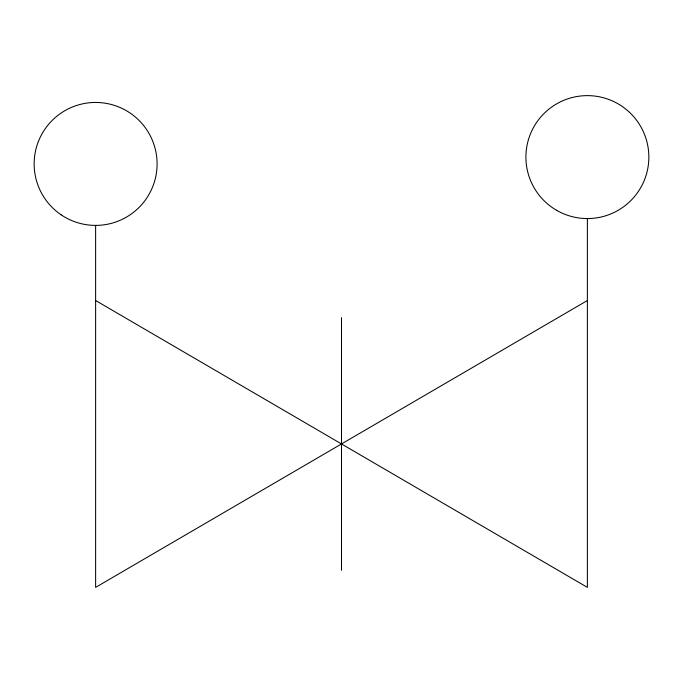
<?xml version="1.0" encoding="UTF-8"?>
<svg xmlns="http://www.w3.org/2000/svg" width="683" height="683" viewBox="0 0 683 683"><rect width="100%" height="100%" fill="white"/><g stroke="black" fill="none" stroke-linecap="round" stroke-linejoin="round"><path stroke-width="1.02" d="M587.38 300.52L95.62 587.38L95.62 225.399M95.62 300.52L587.38 587.38L587.38 218.56M341.5 317.595L341.5 570.305M556.645 210.33A61.47 61.47 0 0 0 648.85 157.09A61.47 61.47 0 0 0 556.645 103.859A61.47 61.47 0 0 0 556.645 210.33M61.163 214.829A61.47 61.47 0 0 0 156.936 168.308A61.47 61.47 0 0 0 68.761 108.631A61.47 61.47 0 0 0 61.163 214.829"/></g></svg>
